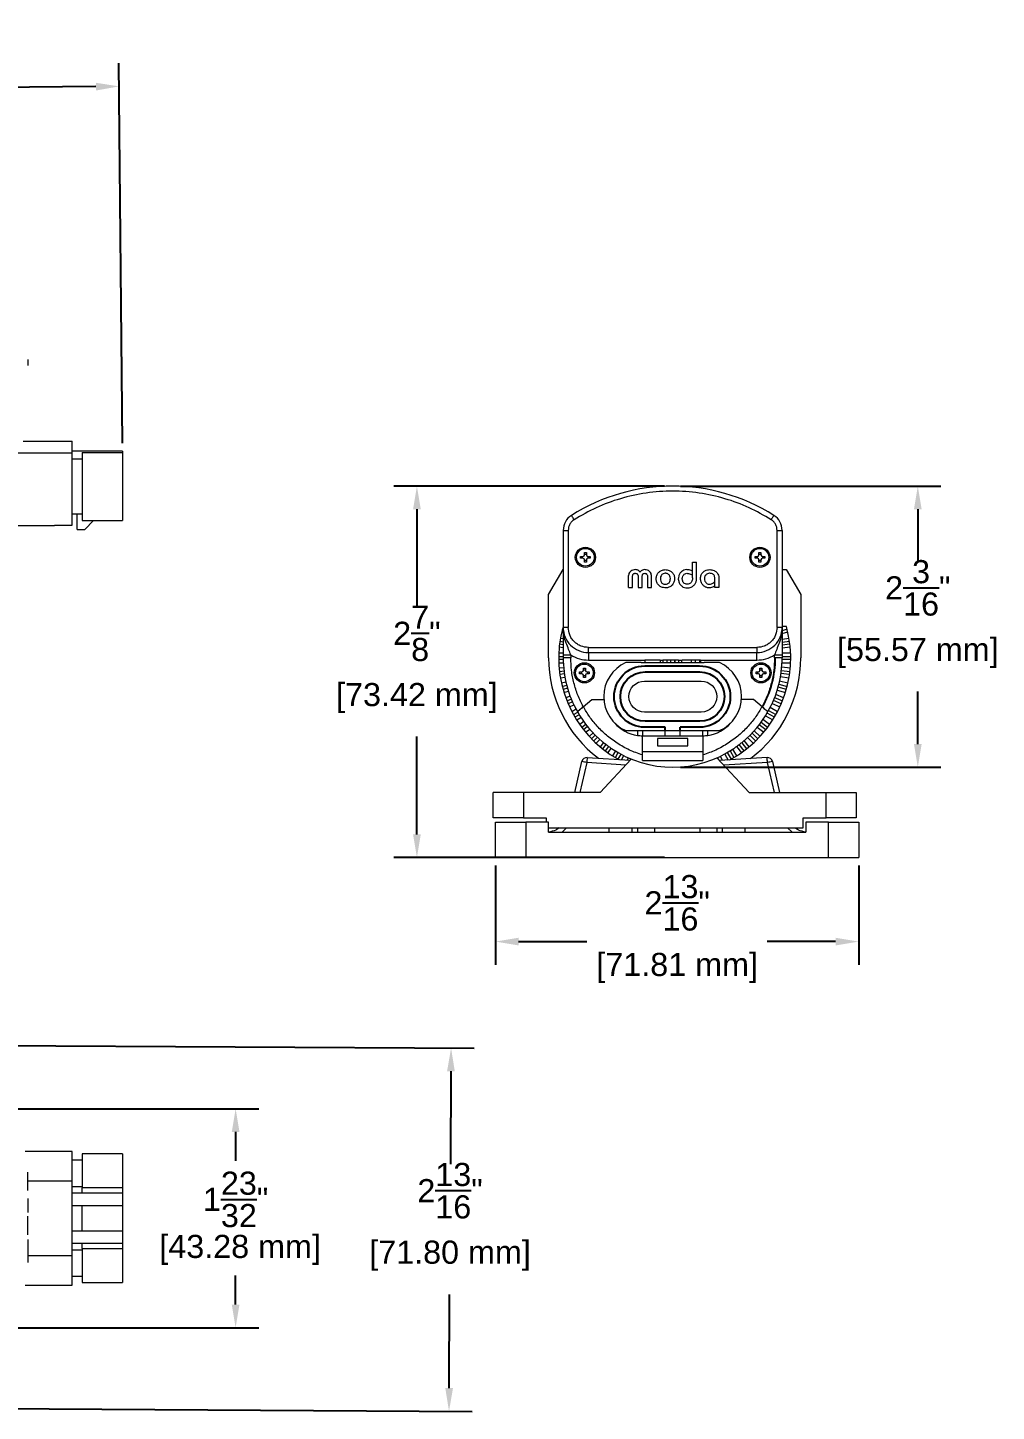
# Model space of a CAD drawing. Header units: inches. Extents: x 0.2 to 20.8, y -0.1 to 10.7.
# Drawn here: x 13.24 to 20.78, y -0.05 to 10.72 of the extents above; entities that cross this region are included whole.
import ezdxf

# ---------------------------------------------------------------- set-up
doc = ezdxf.new("R2010")
doc.units = ezdxf.units.IN
doc.header["$MEASUREMENT"] = 0
for name, color, linetype in [('DIM', 1, 'Continuous'), ('Layer 7', 7, 'Continuous'), ('TITLE BLOCK', 250, 'Continuous')]:
    doc.layers.add(name, color=color, linetype=linetype)
doc.styles.get("Standard").update_dxf_attribs({"font": 'Arial.ttf'})
doc.dimstyles.new('Standard .180IN', dxfattribs={"dimtxt": 0.18, "dimasz": 0.18, "dimexe": 0.18, "dimexo": 0.0625, "dimgap": 0.09, "dimtad": 0, "dimtih": 1, "dimtoh": 1, "dimdec": 5, "dimzin": 0, "dimdsep": 46, "dimlunit": 4, "dimtxsty": 'Standard', "dimcen": 0.09, "dimadec": 0, "dimazin": 0, "dimtfac": 1, "dimtdec": 5, "dimtofl": 0, "dimtmove": 0, "dimatfit": 3, "dimfxl": 1, "dimtolj": 1, "dimtzin": 0, "dimarcsym": 0})

# ---------------------------------------------------------------- blocks, each defined once
blk = doc.blocks.new('*D8')
at = {"layer": 'Defpoints', "color": 0, "transparency": 16777216}
for p in [(13.95, 10.26), (13.976, 7.419), (0.21, 7.293)]:
    blk.add_point(p, dxfattribs=at)
at = {"layer": 'DIM', "color": 0, "lineweight": -2, "transparency": 16777216}
for p, q in [((13.976, 7.482), (13.949, 10.44)), ((0.209, 7.355), (0.182, 10.313)), ((13.77, 10.258), (7.844, 10.204)), ((0.363, 10.135), (6.301, 10.19))]:
    blk.add_line(p, q, dxfattribs=at)
at = {"layer": 'DIM', "color": 0, "transparency": 16777216}
for points in [[(13.77, 10.288), (13.771, 10.228), (13.95, 10.26)], [(0.363, 10.165), (0.364, 10.105), (0.183, 10.133)]]:
    blk.add_solid(points, dxfattribs=at)
at = {"layer": 'DIM', "color": 0, "transparency": 16777216, "char_height": 0.18, "attachment_point": 5}
for s, insert in [('\\A1;1\'-1{\\H1x;\\S25/32;}"', (7.072, 10.498)), ('\\A1;[349.69 mm]', (7.072, 9.992))]:
    blk.add_mtext(s, dxfattribs=dict(at, insert=insert))
blk = doc.blocks.new('*D9')
at = {"layer": 'Defpoints', "color": 0, "transparency": 16777216}
for p in [(6.98, 2.827), (6.964, 0), (16.518, -0.054)]:
    blk.add_point(p, dxfattribs=at)
at = {"layer": 'DIM', "color": 0, "lineweight": -2, "transparency": 16777216}
for p, q in [((7.043, 2.826), (16.714, 2.772)), ((16.533, 2.593), (16.529, 1.868)), ((16.519, 0.126), (16.523, 0.855)), ((7.027, 0), (16.698, -0.055))]:
    blk.add_line(p, q, dxfattribs=at)
at = {"layer": 'DIM', "color": 0, "transparency": 16777216}
for points in [[(16.503, 2.593), (16.563, 2.593), (16.534, 2.773)], [(16.489, 0.126), (16.549, 0.126), (16.518, -0.054)]]:
    blk.add_solid(points, dxfattribs=at)
at = {"layer": 'DIM', "color": 0, "transparency": 16777216, "char_height": 0.18, "attachment_point": 5}
for s, insert in [('\\A1;2{\\H1x;\\S13/16;}"', (16.526, 1.663)), ('\\A1;[71.80 mm]', (16.526, 1.157))]:
    blk.add_mtext(s, dxfattribs=dict(at, insert=insert))
blk = doc.blocks.new('*D10')
at = {"layer": 'Defpoints', "color": 0, "transparency": 16777216}
for p in [(12.983, 2.3), (12.983, 0.596), (14.857, 0.596)]:
    blk.add_point(p, dxfattribs=at)
at = {"layer": 'DIM', "color": 0, "lineweight": -2, "transparency": 16777216}
for p, q in [((13.046, 2.3), (15.037, 2.3)), ((14.857, 2.12), (14.857, 1.894)), ((14.857, 0.776), (14.857, 1.002)), ((13.046, 0.596), (15.037, 0.596))]:
    blk.add_line(p, q, dxfattribs=at)
at = {"layer": 'DIM', "color": 0, "transparency": 16777216}
for points in [[(14.827, 2.12), (14.887, 2.12), (14.857, 2.3)], [(14.827, 0.776), (14.887, 0.776), (14.857, 0.596)]]:
    blk.add_solid(points, dxfattribs=at)
at = {"layer": 'DIM', "color": 0, "transparency": 16777216, "insert": (14.857, 1.448), "char_height": 0.18, "attachment_point": 5}
blk.add_mtext('\\A1;1{\\H1x;\\S23/32;}"\\P [43.28 mm]', dxfattribs=at)
blk = doc.blocks.new('*D11')
at = {"layer": 'Defpoints', "color": 0, "transparency": 16777216}
for p in [(16.88, 4.257), (19.707, 4.257), (19.707, 3.602)]:
    blk.add_point(p, dxfattribs=at)
at = {"layer": 'DIM', "color": 0, "lineweight": -2, "transparency": 16777216}
for p, q in [((16.88, 4.195), (16.88, 3.422)), ((19.707, 4.195), (19.707, 3.422)), ((17.06, 3.602), (17.592, 3.602)), ((19.527, 3.602), (18.995, 3.602))]:
    blk.add_line(p, q, dxfattribs=at)
at = {"layer": 'DIM', "color": 0, "transparency": 16777216}
for points in [[(17.06, 3.632), (17.06, 3.572), (16.88, 3.602)], [(19.527, 3.632), (19.527, 3.572), (19.707, 3.602)]]:
    blk.add_solid(points, dxfattribs=at)
at = {"layer": 'DIM', "color": 0, "transparency": 16777216, "char_height": 0.18, "attachment_point": 5}
for s, insert in [('\\A1;2{\\H1x;\\S13/16;}"', (18.294, 3.904)), ('\\A1;[71.81 mm]', (18.294, 3.397))]:
    blk.add_mtext(s, dxfattribs=dict(at, insert=insert))
blk = doc.blocks.new('*D12')
at = {"layer": 'Defpoints', "color": 0, "transparency": 16777216}
for p in [(18.259, 7.148), (16.268, 4.257), (18.259, 4.257)]:
    blk.add_point(p, dxfattribs=at)
at = {"layer": 'DIM', "color": 0, "lineweight": -2, "transparency": 16777216}
for p, q in [((18.196, 7.148), (16.088, 7.148)), ((16.268, 6.968), (16.268, 6.206)), ((16.268, 4.437), (16.268, 5.199)), ((18.196, 4.257), (16.088, 4.257))]:
    blk.add_line(p, q, dxfattribs=at)
at = {"layer": 'DIM', "color": 0, "transparency": 16777216}
for points in [[(16.238, 6.968), (16.298, 6.968), (16.268, 7.148)], [(16.238, 4.437), (16.298, 4.437), (16.268, 4.257)]]:
    blk.add_solid(points, dxfattribs=at)
at = {"layer": 'DIM', "color": 0, "transparency": 16777216, "char_height": 0.18, "attachment_point": 5}
for s, insert in [('\\A1;2{\\H1x;\\S7/8;}"', (16.268, 6.002)), ('\\A1;[73.42 mm]', (16.268, 5.498))]:
    blk.add_mtext(s, dxfattribs=dict(at, insert=insert))
blk = doc.blocks.new('*D13')
at = {"layer": 'Defpoints', "color": 0, "transparency": 16777216}
for p in [(18.259, 7.148), (18.259, 4.96), (20.167, 4.96)]:
    blk.add_point(p, dxfattribs=at)
at = {"layer": 'DIM', "color": 0, "lineweight": -2, "transparency": 16777216}
for p, q in [((18.321, 7.148), (20.347, 7.148)), ((20.167, 6.968), (20.167, 6.56)), ((20.167, 5.14), (20.167, 5.548)), ((18.321, 4.96), (20.347, 4.96))]:
    blk.add_line(p, q, dxfattribs=at)
at = {"layer": 'DIM', "color": 0, "transparency": 16777216}
for points in [[(20.137, 6.968), (20.197, 6.968), (20.167, 7.148)], [(20.137, 5.14), (20.197, 5.14), (20.167, 4.96)]]:
    blk.add_solid(points, dxfattribs=at)
at = {"layer": 'DIM', "color": 0, "transparency": 16777216, "char_height": 0.18, "attachment_point": 5}
for s, insert in [('\\A1;2{\\H1x;\\S3/16;}"', (20.167, 6.356)), ('\\A1;[55.57 mm]', (20.167, 5.849))]:
    blk.add_mtext(s, dxfattribs=dict(at, insert=insert))

msp = doc.modelspace()

# ---------------------------------------------------------------- linework, layer by layer
at = {"color": 0, "linetype": 'Continuous', "lineweight": 15}
for p, q in [((13.20389, 7.497752), (13.583805, 7.497752)), ((13.583805, 7.406024), (13.583805, 7.497752)), ((12.961664, 7.406024), (13.583805, 7.406024)), ((13.9764, 7.419233), (13.583805, 7.419233)), ((13.583805, 6.844838), (13.583805, 7.406024)), ((13.583805, 7.360343), (13.662324, 7.360343)), ((13.662324, 7.409418), (13.9764, 7.409418)), ((13.662324, 7.409418), (13.662324, 6.879414)), ((13.9764, 7.419233), (13.9764, 7.409418)), ((13.9764, 7.409418), (13.9764, 6.879414)), ((13.662324, 6.928488), (13.583805, 6.928488)), ((13.623064, 6.81071), (13.623064, 6.928488)), ((12.308272, 6.842117), (13.446396, 6.842117)), ((13.446396, 6.844838), (13.583805, 6.844838)), ((13.446396, 6.844838), (13.446396, 6.842117)), ((13.623064, 6.81071), (13.681953, 6.81071)), ((13.662324, 6.879414), (13.9764, 6.879414)), ((13.681953, 6.81071), (13.750658, 6.879414)), ((17.406862, 6.803658), (17.406862, 6.048464)), ((17.406862, 6.803658), (17.446125, 6.803658)), ((17.446125, 6.803658), (17.446125, 6.048464)), ((19.07165, 6.048464), (19.07165, 6.803658)), ((19.07165, 6.803658), (19.110914, 6.803658)), ((19.110914, 6.803658), (19.110914, 6.048464)), ((17.542322, 6.601195), (17.560383, 6.601195)), ((17.542322, 6.586274), (17.542322, 6.601195)), ((17.560383, 6.586274), (17.542322, 6.586274)), ((17.555923, 6.586274), (17.555923, 6.601195)), ((17.572163, 6.631035), (17.587083, 6.631035)), ((17.572163, 6.612974), (17.572163, 6.631035)), ((17.572163, 6.617434), (17.587083, 6.617434)), ((17.572163, 6.556434), (17.572163, 6.574495)), ((17.587083, 6.631035), (17.587083, 6.612974)), ((17.587083, 6.574495), (17.587083, 6.556434)), ((17.598862, 6.601195), (17.616923, 6.601195)), ((17.616923, 6.586274), (17.598862, 6.586274)), ((17.603322, 6.601195), (17.603322, 6.586274)), ((17.616923, 6.601195), (17.616923, 6.586274)), ((18.900852, 6.586274), (18.900852, 6.601195)), ((18.900852, 6.601195), (18.918914, 6.601195)), ((18.918914, 6.586274), (18.900852, 6.586274)), ((18.914454, 6.586274), (18.914454, 6.601195)), ((18.930693, 6.631035), (18.945613, 6.631035)), ((18.930693, 6.612974), (18.930693, 6.631035)), ((18.930693, 6.617434), (18.945613, 6.617434)), ((18.930693, 6.556434), (18.930693, 6.574495)), ((18.945613, 6.631035), (18.945613, 6.612974)), ((18.945613, 6.574495), (18.945613, 6.556434)), ((18.957392, 6.601195), (18.975454, 6.601195)), ((18.975454, 6.586274), (18.957392, 6.586274)), ((18.961852, 6.601195), (18.961852, 6.586274)), ((18.975454, 6.601195), (18.975454, 6.586274)), ((17.292996, 6.303286), (17.406341, 6.499606)), ((17.406341, 6.499606), (17.406862, 6.499606)), ((17.587083, 6.570035), (17.572163, 6.570035)), ((17.587083, 6.556434), (17.572163, 6.556434)), ((18.412061, 6.457482), (18.412061, 6.486542)), ((18.413877, 6.554713), (18.444875, 6.554713)), ((18.413877, 6.434274), (18.413877, 6.554713)), ((18.444875, 6.424183), (18.444875, 6.554713)), ((18.945613, 6.570035), (18.930693, 6.570035)), ((18.945613, 6.556434), (18.930693, 6.556434)), ((19.110914, 6.499606), (19.142846, 6.499606)), ((19.142846, 6.499606), (19.256191, 6.303286)), ((17.915329, 6.358151), (17.915329, 6.451225)), ((17.915329, 6.358151), (17.946327, 6.358151)), ((17.946327, 6.358151), (17.946327, 6.440368)), ((17.99024, 6.442023), (17.99024, 6.358151)), ((17.99024, 6.358151), (18.021238, 6.358151)), ((18.021238, 6.358151), (18.021238, 6.443637)), ((18.062569, 6.443637), (18.062569, 6.358151)), ((18.062569, 6.358151), (18.093566, 6.358151)), ((18.093566, 6.358151), (18.093566, 6.451225)), ((18.585132, 6.402347), (18.585132, 6.369937)), ((18.586948, 6.358151), (18.586948, 6.436453)), ((18.617946, 6.358151), (18.586948, 6.358151)), ((18.617946, 6.434758), (18.617946, 6.358151)), ((17.292996, 5.810743), (17.292996, 6.303286)), ((19.256191, 6.303286), (19.256191, 5.810743)), ((17.406862, 6.03105), (17.399319, 6.033071)), ((17.406862, 6.055838), (17.40542, 6.055838)), ((17.446125, 6.048464), (17.406862, 6.048464)), ((19.110914, 6.048464), (19.07165, 6.048464)), ((19.143767, 6.055838), (19.110914, 6.055838)), ((19.149868, 6.033071), (19.110914, 6.022633)), ((17.380864, 5.940292), (17.406862, 5.936869)), ((17.406862, 5.958092), (17.384126, 5.961085)), ((17.394376, 6.012611), (17.406862, 6.009266)), ((19.110914, 6.000849), (19.154811, 6.012612)), ((19.16506, 5.961085), (19.110914, 5.953957)), ((19.110914, 5.932734), (19.168322, 5.940292)), ((17.371601, 5.822528), (17.406862, 5.822528)), ((17.406862, 5.848043), (17.372295, 5.848043)), ((17.375557, 5.895993), (17.406862, 5.891872)), ((17.406862, 5.913095), (17.377788, 5.916922)), ((17.406862, 5.833407), (17.465757, 5.833407)), ((17.406862, 5.833407), (17.406862, 5.812008)), ((17.465757, 5.833407), (17.465757, 5.812008)), ((17.603181, 5.852144), (17.603181, 5.891408)), ((17.603181, 5.891408), (18.914595, 5.891408)), ((17.603181, 5.852144), (18.914595, 5.852144)), ((17.603181, 5.852144), (17.603181, 5.793249)), ((18.914595, 5.891408), (18.914595, 5.852144)), ((18.914595, 5.793249), (18.914595, 5.852144)), ((19.052018, 5.833407), (19.110914, 5.833407)), ((19.052018, 5.812008), (19.052018, 5.833407)), ((19.171399, 5.916922), (19.110914, 5.908959)), ((19.110914, 5.887736), (19.17363, 5.895993)), ((19.176892, 5.848043), (19.110914, 5.848043)), ((19.110914, 5.833407), (19.110914, 5.812008)), ((19.110914, 5.822528), (19.177586, 5.822528)), ((17.406962, 5.798957), (17.371601, 5.798957)), ((17.372295, 5.773442), (17.407735, 5.773442)), ((17.410386, 5.73459), (17.375145, 5.729951)), ((17.377788, 5.704563), (17.413086, 5.70921)), ((17.465757, 5.812008), (17.406862, 5.812008)), ((17.56431, 5.731517), (17.57923, 5.731517)), ((17.56431, 5.713456), (17.56431, 5.731517)), ((17.56431, 5.717916), (17.57923, 5.717916)), ((17.57923, 5.731517), (17.57923, 5.713456)), ((17.603181, 5.793249), (18.042917, 5.793249)), ((18.013489, 5.774315), (18.504287, 5.774315)), ((18.162075, 5.793947), (18.042917, 5.793947)), ((18.042917, 5.793947), (18.042917, 5.774315)), ((18.162075, 5.793947), (18.162075, 5.774315)), ((18.162075, 5.793249), (18.183562, 5.793249)), ((18.183562, 5.793947), (18.183562, 5.774315)), ((18.212863, 5.793947), (18.183562, 5.793947)), ((18.212863, 5.793947), (18.212863, 5.774315)), ((18.243202, 5.793947), (18.243202, 5.774315)), ((18.274182, 5.793947), (18.274182, 5.774315)), ((18.275372, 5.793947), (18.275372, 5.774315)), ((18.304673, 5.793947), (18.275372, 5.793947)), ((18.304673, 5.793947), (18.304673, 5.774315)), ((18.304673, 5.793249), (18.325144, 5.793249)), ((18.330068, 5.774315), (18.330068, 5.793947)), ((18.402557, 5.793947), (18.402557, 5.774315)), ((18.434667, 5.793947), (18.434667, 5.774315)), ((18.467813, 5.793947), (18.467813, 5.774315)), ((18.47462, 5.793947), (18.47462, 5.774315)), ((18.476188, 5.793249), (18.914595, 5.793249)), ((18.938546, 5.731517), (18.953466, 5.731517)), ((18.938546, 5.713456), (18.938546, 5.731517)), ((18.938546, 5.717916), (18.953466, 5.717916)), ((18.953466, 5.731517), (18.953466, 5.713456)), ((19.110914, 5.812008), (19.052018, 5.812008)), ((19.105175, 5.713282), (19.171399, 5.704563)), ((19.174042, 5.729951), (19.107753, 5.738678)), ((19.110041, 5.773442), (19.176892, 5.773442)), ((19.177586, 5.798957), (19.110814, 5.798957)), ((17.416253, 5.685853), (17.380864, 5.681194)), ((17.384883, 5.655988), (17.420411, 5.660665)), ((17.428189, 5.622566), (17.393386, 5.61324)), ((17.534469, 5.686756), (17.534469, 5.701676)), ((17.534469, 5.701676), (17.552531, 5.701676)), ((17.552531, 5.686756), (17.534469, 5.686756)), ((17.548071, 5.686756), (17.548071, 5.701676)), ((17.56431, 5.656916), (17.56431, 5.674977)), ((17.57923, 5.670517), (17.56431, 5.670517)), ((17.57923, 5.656916), (17.56431, 5.656916)), ((17.57923, 5.674977), (17.57923, 5.656916)), ((17.591009, 5.701676), (17.609071, 5.701676)), ((17.609071, 5.686756), (17.591009, 5.686756)), ((17.595469, 5.701676), (17.595469, 5.686756)), ((17.609071, 5.701676), (17.609071, 5.686756)), ((18.908705, 5.701676), (18.926767, 5.701676)), ((18.908705, 5.686756), (18.908705, 5.701676)), ((18.926767, 5.686756), (18.908705, 5.686756)), ((18.922307, 5.686756), (18.922307, 5.701676)), ((18.938546, 5.656916), (18.938546, 5.674977)), ((18.953466, 5.670517), (18.938546, 5.670517)), ((18.953466, 5.656916), (18.938546, 5.656916)), ((18.953466, 5.674977), (18.953466, 5.656916)), ((18.965245, 5.701676), (18.983307, 5.701676)), ((18.983307, 5.686756), (18.965245, 5.686756)), ((18.969705, 5.701676), (18.969705, 5.686756)), ((18.983307, 5.701676), (18.983307, 5.686756)), ((19.085547, 5.60565), (19.149868, 5.588415)), ((19.155801, 5.61324), (19.091358, 5.630508)), ((19.098084, 5.664706), (19.164304, 5.655988)), ((19.168322, 5.681194), (19.10212, 5.68991)), ((17.399319, 5.588415), (17.434236, 5.597771)), ((17.440478, 5.575041), (17.40542, 5.565647)), ((17.412694, 5.541181), (17.447945, 5.550626)), ((17.460683, 5.513984), (17.426704, 5.499909)), ((19.052271, 5.501375), (19.11336, 5.476071)), ((19.122483, 5.499909), (19.061221, 5.525285)), ((19.072291, 5.558384), (19.136493, 5.541181)), ((19.143767, 5.565647), (19.079522, 5.582862)), ((17.348162, 5.48631), (17.34774, 5.487515)), ((17.435827, 5.476071), (17.469967, 5.490212)), ((17.479171, 5.468511), (17.444847, 5.454294)), ((17.455253, 5.430987), (17.489813, 5.445302)), ((17.507244, 5.410784), (17.47453, 5.391897)), ((17.486686, 5.369453), (17.519597, 5.388454)), ((17.563479, 5.430613), (17.630666, 5.48699)), ((17.630666, 5.48699), (17.723518, 5.48699)), ((18.88711, 5.48699), (18.794258, 5.48699)), ((18.954297, 5.430613), (18.88711, 5.48699)), ((19.005861, 5.402154), (19.062501, 5.369453)), ((19.074657, 5.391897), (19.017806, 5.42472)), ((19.033065, 5.4562), (19.093934, 5.430987)), ((19.10434, 5.454294), (19.043374, 5.479547)), ((17.531597, 5.368165), (17.498472, 5.34904)), ((17.51183, 5.32729), (17.545224, 5.34657)), ((17.566987, 5.314794), (17.536045, 5.291051)), ((17.551027, 5.270386), (17.582187, 5.294296)), ((18.983811, 5.251686), (18.932876, 5.29077)), ((18.947037, 5.309614), (18.99816, 5.270386)), ((19.013142, 5.291051), (18.961783, 5.33046)), ((18.981018, 5.359817), (19.037357, 5.32729)), ((19.050715, 5.34904), (18.994237, 5.381648)), ((17.596768, 5.275774), (17.565376, 5.251686)), ((17.581459, 5.231865), (17.613136, 5.256172)), ((17.63879, 5.22769), (17.610196, 5.199097)), ((17.627748, 5.180564), (17.656566, 5.209383)), ((17.673468, 5.19295), (17.644415, 5.163897)), ((17.662947, 5.146346), (17.692285, 5.175683)), ((17.984041, 5.244252), (17.984041, 5.207709)), ((18.013489, 5.244252), (18.504287, 5.244252)), ((18.023305, 5.244252), (18.023305, 5.204988)), ((18.023305, 5.204988), (18.494471, 5.204988)), ((18.023305, 5.080051), (18.023305, 5.204988)), ((18.37668, 5.181988), (18.141096, 5.181988)), ((18.141096, 5.181988), (18.141096, 5.12646)), ((18.199992, 5.204988), (18.199992, 5.244252)), ((18.317784, 5.204988), (18.317784, 5.244252)), ((18.37668, 5.12646), (18.37668, 5.181988)), ((18.494471, 5.204988), (18.494471, 5.244252)), ((18.494471, 5.204988), (18.494471, 5.080051)), ((18.533735, 5.207709), (18.533735, 5.244252)), ((18.841902, 5.190684), (18.886239, 5.146346)), ((18.904772, 5.163897), (18.860247, 5.208422)), ((18.876714, 5.225289), (18.921439, 5.180564)), ((18.938991, 5.199097), (18.89402, 5.244068)), ((18.916963, 5.270819), (18.967728, 5.231865)), ((17.72138, 5.151054), (17.695716, 5.117608)), ((17.715536, 5.101525), (17.741367, 5.135188)), ((17.76038, 5.121247), (17.734236, 5.087176)), ((17.754901, 5.072194), (17.781246, 5.106527)), ((17.813055, 5.085935), (17.791141, 5.047979)), ((17.812891, 5.034621), (17.834997, 5.07291)), ((18.023305, 5.013024), (18.023305, 5.080051)), ((18.494471, 5.080051), (18.023305, 5.080051)), ((18.141096, 5.12646), (18.37668, 5.12646)), ((18.494471, 5.080051), (18.494471, 5.013024)), ((18.715883, 5.022836), (18.685925, 5.074724)), ((18.706159, 5.08682), (18.736296, 5.034621)), ((18.758046, 5.047979), (18.727694, 5.100552)), ((18.75696, 5.120838), (18.794286, 5.072194)), ((18.81495, 5.087176), (18.777405, 5.136107)), ((18.79599, 5.150606), (18.833651, 5.101525)), ((18.853471, 5.117608), (18.815577, 5.166992)), ((17.496548, 4.762397), (17.552394, 5.004295)), ((17.590652, 4.995805), (17.536765, 4.762397)), ((17.893578, 4.976821), (17.590652, 4.995805)), ((17.593108, 5.03465), (17.927936, 5.013666)), ((17.936824, 5.023197), (17.693624, 4.762397)), ((17.855607, 5.061466), (17.833304, 5.022836)), ((17.859933, 5.017928), (17.878285, 5.049715)), ((17.912335, 5.033644), (17.904664, 5.015125)), ((17.934667, 5.020884), (17.935798, 5.023616)), ((18.023305, 5.013024), (18.494471, 5.013024)), ((18.855563, 4.762397), (18.603446, 5.032759)), ((18.608641, 5.035077), (18.61452, 5.020884)), ((18.994392, 5.03465), (18.623366, 5.011398)), ((18.645493, 5.012784), (18.631772, 5.04591)), ((18.996848, 4.995805), (18.657725, 4.974553)), ((18.663655, 5.062266), (18.690592, 5.015611)), ((19.050734, 4.762397), (18.996848, 4.995805)), ((19.035105, 5.004295), (19.090952, 4.762397)), ((16.861093, 4.566078), (16.861093, 4.762397)), ((17.096677, 4.762397), (16.861093, 4.762397)), ((17.096677, 4.762397), (17.096677, 4.566078)), ((17.693624, 4.762397), (17.096677, 4.762397)), ((18.855563, 4.762397), (19.45251, 4.762397)), ((19.45251, 4.566078), (19.45251, 4.762397)), ((19.45251, 4.762397), (19.688093, 4.762397)), ((19.688093, 4.762397), (19.688093, 4.566078)), ((17.096677, 4.566078), (16.861093, 4.566078)), ((16.88025, 4.257254), (16.88025, 4.532101)), ((16.88025, 4.532101), (17.115833, 4.532101)), ((17.096677, 4.566078), (17.273364, 4.566078)), ((17.115833, 4.532101), (17.115833, 4.257254)), ((17.291835, 4.532101), (17.115833, 4.532101)), ((17.273364, 4.566078), (17.273364, 4.532101)), ((17.292521, 4.453574), (17.291835, 4.532101)), ((19.275823, 4.566078), (19.45251, 4.566078)), ((19.275823, 4.48755), (19.275823, 4.566078)), ((19.295664, 4.532101), (19.294979, 4.453574)), ((19.471666, 4.532101), (19.295664, 4.532101)), ((19.688093, 4.566078), (19.45251, 4.566078)), ((19.471666, 4.257254), (19.471666, 4.532101)), ((19.471666, 4.532101), (19.70725, 4.532101)), ((19.70725, 4.532101), (19.70725, 4.257254)), ((17.292224, 4.48755), (19.275823, 4.48755)), ((17.292521, 4.453574), (19.294979, 4.453574)), ((17.433607, 4.48755), (17.398796, 4.453574)), ((17.764304, 4.453574), (17.764601, 4.48755)), ((17.940157, 4.48755), (17.939861, 4.453574)), ((17.985167, 4.48755), (17.985464, 4.453574)), ((18.117976, 4.48755), (18.117679, 4.453574)), ((18.469524, 4.48755), (18.469821, 4.453574)), ((18.602332, 4.48755), (18.602036, 4.453574)), ((18.647639, 4.453574), (18.647342, 4.48755)), ((18.823196, 4.453574), (18.822899, 4.48755)), ((19.188703, 4.453574), (19.153893, 4.48755)), ((16.88025, 4.257254), (17.115833, 4.257254)), ((17.115833, 4.257254), (19.471666, 4.257254)), ((19.471666, 4.257254), (19.70725, 4.257254)), ((13.583805, 1.968391), (13.218691, 1.968391)), ((13.583805, 1.738723), (13.583805, 1.968391)), ((13.9764, 1.948761), (13.662324, 1.948761)), ((13.662324, 1.948761), (13.662324, 1.683759)), ((13.9764, 1.948761), (13.9764, 1.683759)), ((13.662324, 1.89991), (13.583805, 1.89991)), ((13.23832, 1.738723), (13.583805, 1.738723)), ((13.583805, 1.157681), (13.583805, 1.738723)), ((13.662324, 1.693574), (13.583805, 1.693574)), ((13.9764, 1.6445), (13.583805, 1.6445)), ((13.662324, 1.6445), (13.662324, 1.683759)), ((13.9764, 1.683759), (13.662324, 1.683759)), ((13.9764, 1.683759), (13.9764, 1.6445)), ((13.9764, 1.6445), (13.9764, 1.546351)), ((13.583805, 1.546351), (13.9764, 1.546351)), ((13.662324, 1.350053), (13.662324, 1.546351)), ((13.9764, 1.546351), (13.9764, 1.350053)), ((13.583805, 1.350053), (13.9764, 1.350053)), ((13.9764, 1.350053), (13.9764, 1.251904)), ((13.9764, 1.251904), (13.583805, 1.251904)), ((13.583805, 1.20283), (13.662324, 1.20283)), ((13.662324, 1.212645), (13.662324, 1.251904)), ((13.662324, 1.212645), (13.9764, 1.212645)), ((13.662324, 1.212645), (13.662324, 0.947643)), ((13.9764, 1.251904), (13.9764, 1.212645)), ((13.9764, 1.212645), (13.9764, 0.947643)), ((13.23832, 1.157681), (13.583805, 1.157681)), ((13.583805, 0.928013), (13.583805, 1.157681)), ((13.583805, 0.996494), (13.662324, 0.996494)), ((13.218691, 0.928013), (13.583805, 0.928013)), ((13.662324, 0.947643), (13.9764, 0.947643))]:
    msp.add_line(p, q, dxfattribs=at)
for centre, radius in [((17.579623, 6.593735), 0.078528), ((17.579623, 6.593735), 0.068712), ((18.938153, 6.593735), 0.078528), ((18.938153, 6.593735), 0.068712), ((17.57177, 5.694216), 0.078528), ((17.57177, 5.694216), 0.068712), ((18.946006, 5.694216), 0.078528), ((18.946006, 5.694216), 0.068712)]:
    msp.add_circle(centre, radius, dxfattribs=at)
for centre, radius, start, end in [((18.258888, 5.672205), 1.475648, 57.7243387, 122.2756614), ((17.544285, 6.803658), 0.137424, 122.2756614, 180), ((18.973491, 6.803658), 0.137424, 0, 57.7243387), ((17.560383, 6.612974), 0.011779, 270, 0), ((17.560383, 6.574495), 0.011779, 0, 90), ((17.598862, 6.612974), 0.011779, 180, 270), ((17.598862, 6.574495), 0.011779, 90, 180), ((18.918914, 6.612974), 0.011779, 270, 0), ((18.918914, 6.574495), 0.011779, 0, 90), ((18.957392, 6.612974), 0.011779, 180, 270), ((18.957392, 6.574495), 0.011779, 90, 180), ((18.274593, 5.810743), 0.903069, 164.2522431, 241.2254229), ((17.603181, 6.048464), 0.196319, 179.9999999, 270), ((18.274593, 5.810743), 0.903069, 298.4149454, 15.7477583), ((18.914595, 6.048464), 0.196319, 270, 0.0000001), ((18.274593, 5.810743), 0.981597, 180, 232.7723746), ((18.258888, 5.812008), 0.852026, 180.0000001, 209.5296843), ((17.552531, 5.713456), 0.011779, 270, 0), ((17.591009, 5.713456), 0.011779, 180, 270), ((18.013489, 5.509283), 0.290827, 114.3139993, 245.6860007), ((18.504287, 5.509283), 0.290827, 0, 65.6860007), ((18.274593, 5.810743), 0.981597, 306.974302, 360), ((18.926767, 5.713456), 0.011779, 270, 0), ((18.965245, 5.713456), 0.011779, 180, 270), ((18.274593, 5.810743), 0.785278, 330.6932723, 360), ((18.258888, 5.812008), 0.852026, 330.4703157, 360), ((17.552531, 5.674977), 0.011779, 0, 90), ((17.591009, 5.674977), 0.011779, 90, 180), ((18.926767, 5.674977), 0.011779, 0, 90), ((18.965245, 5.674977), 0.011779, 90, 180), ((18.504287, 5.509283), 0.290827, 294.3139992, 0), ((18.258888, 5.812008), 0.852026, 209.5296844, 230.1621607), ((18.258888, 5.812008), 0.852026, 309.8378393, 330.4703157), ((18.023305, 5.489651), 0.284663, 220.7646044, 262.0718582), ((18.494471, 5.489651), 0.284663, 277.9281418, 319.2353956), ((18.023305, 5.489651), 0.284663, 262.0718582, 270), ((18.494471, 5.489651), 0.284663, 270, 277.9281418), ((18.258888, 5.812008), 0.852026, 236.114176, 303.885824), ((17.590652, 4.995463), 0.039264, 86.4140052, 166.9999999), ((17.322084, 3.876008), 1.151553, 76.5131382, 78.4630487), ((35.379264, 3.890653), 17.822909, 176.3198349, 176.4449582), ((18.996848, 4.995463), 0.039264, 13, 93.5859948), ((1.256553, 3.893741), 17.774493, 3.5547656, 3.6802298), ((19.265454, 3.875833), 1.151732, 101.5370524, 103.4866623)]:
    msp.add_arc(centre, radius, start, end, dxfattribs=at)
for points, knots in [([(13.23832, 8.134587), (13.23832, 8.134094), (13.23832, 8.133185), (13.23832, 8.124578), (13.23832, 8.112421), (13.23832, 8.099442), (13.23832, 8.091284), (13.23832, 8.088217)], [0, 0, 0, 0, 0.254528163, 0.469059156, 0.684609438, 0.881420224, 1, 1, 1, 1]), ([(19.025907, 6.886651), (18.969518, 6.919235), (18.85503, 6.985388), (18.665841, 7.054397), (18.46567, 7.09872), (18.258888, 7.113549), (18.052106, 7.09872), (17.851935, 7.054397), (17.662746, 6.985388), (17.548258, 6.919235), (17.491869, 6.886651)], [0, 0, 0, 0, 0.12064771, 0.244950325, 0.371814773, 0.499999998, 0.628185223, 0.755049715, 0.879352329, 1, 1, 1, 1]), ([(17.491869, 6.886651), (17.488898, 6.891355), (17.482715, 6.901145), (17.475682, 6.91228), (17.471589, 6.918761), (17.471125, 6.919496), (17.470902, 6.919848)], [0, 0, 0, 0, 0.270259809, 0.562426052, 0.789736989, 1, 1, 1, 1]), ([(19.046874, 6.919848), (19.046504, 6.919263), (19.045735, 6.918045), (19.040064, 6.909066), (19.03301, 6.897898), (19.028213, 6.890301), (19.025907, 6.886651)], [0, 0, 0, 0, 0.270260261, 0.562428695, 0.78973644, 1, 1, 1, 1]), ([(17.491869, 6.886651), (17.485319, 6.881828), (17.472008, 6.872024), (17.457491, 6.851496), (17.447887, 6.828261), (17.446706, 6.811771), (17.446125, 6.803658)], [0, 0, 0, 0, 0.2459933, 0.50000089, 0.754007838, 1, 1, 1, 1]), ([(19.07165, 6.803658), (19.071069, 6.811771), (19.069888, 6.828261), (19.060285, 6.851496), (19.045768, 6.872024), (19.032456, 6.881828), (19.025907, 6.886651)], [0, 0, 0, 0, 0.245992236, 0.499999532, 0.754007199, 1, 1, 1, 1]), ([(17.96788, 6.497601), (17.961241, 6.497108), (17.949006, 6.496199), (17.932963, 6.48759), (17.921809, 6.475432), (17.916292, 6.462451), (17.915592, 6.454293), (17.915329, 6.451225)], [0, 0, 0, 0, 0.254528483, 0.469059629, 0.684609897, 0.881419167, 1, 1, 1, 1]), ([(17.946327, 6.440368), (17.946438, 6.443701), (17.946661, 6.450392), (17.948857, 6.458751), (17.952811, 6.464609), (17.957896, 6.467917), (17.962955, 6.469059), (17.966246, 6.469189), (17.967194, 6.469227)], [0, 0, 0, 0, 0.245715649, 0.493317373, 0.625070624, 0.757106371, 0.930059219, 1, 1, 1, 1]), ([(17.967194, 6.469227), (17.970263, 6.469009), (17.97548, 6.468639), (17.982012, 6.46494), (17.986735, 6.459319), (17.989833, 6.451408), (17.990102, 6.44522), (17.99024, 6.442023)], [0, 0, 0, 0, 0.225682884, 0.383706953, 0.542000441, 0.763332505, 1, 1, 1, 1]), ([(18.005214, 6.478873), (18.002085, 6.482751), (17.995948, 6.490356), (17.982206, 6.496369), (17.972682, 6.497188), (17.96788, 6.497601)], [0, 0, 0, 0, 0.340300402, 0.66735591, 1, 1, 1, 1]), ([(18.043356, 6.497642), (18.036364, 6.497017), (18.025715, 6.496067), (18.014152, 6.489585), (18.007916, 6.484369), (18.005987, 6.480444), (18.005214, 6.478873)], [0, 0, 0, 0, 0.464895587, 0.707949542, 0.883148535, 1, 1, 1, 1]), ([(18.021238, 6.443637), (18.021511, 6.447801), (18.021934, 6.454248), (18.025658, 6.461781), (18.029837, 6.4662), (18.035336, 6.468851), (18.039438, 6.469095), (18.041661, 6.469227)], [0, 0, 0, 0, 0.334619898, 0.518088874, 0.669224708, 0.820687373, 1, 1, 1, 1]), ([(18.041661, 6.469227), (18.044283, 6.468994), (18.048754, 6.468596), (18.054382, 6.465429), (18.058957, 6.459861), (18.062057, 6.452343), (18.062414, 6.446261), (18.062569, 6.443637)], [0, 0, 0, 0, 0.210942921, 0.359630873, 0.508181793, 0.787856451, 1, 1, 1, 1]), ([(18.093566, 6.451225), (18.092898, 6.456758), (18.091607, 6.467442), (18.082451, 6.481114), (18.069649, 6.491305), (18.055909, 6.497015), (18.046717, 6.497474), (18.043356, 6.497642)], [0, 0, 0, 0, 0.219188953, 0.423313575, 0.634707385, 0.866452771, 1, 1, 1, 1]), ([(18.130336, 6.42826), (18.131336, 6.436815), (18.133311, 6.453716), (18.147606, 6.474866), (18.166959, 6.489895), (18.18562, 6.496906), (18.197156, 6.497444), (18.200525, 6.497601)], [0, 0, 0, 0, 0.23512127, 0.464495731, 0.681378743, 0.906954485, 1, 1, 1, 1]), ([(18.200969, 6.469227), (18.19541, 6.468583), (18.185928, 6.467485), (18.174899, 6.459396), (18.16727, 6.448588), (18.163827, 6.437762), (18.163384, 6.430577), (18.163271, 6.428744)], [0, 0, 0, 0, 0.268770046, 0.458493017, 0.647860495, 0.910167212, 1, 1, 1, 1]), ([(18.200525, 6.497601), (18.211101, 6.496239), (18.229796, 6.49383), (18.253016, 6.479215), (18.268288, 6.460134), (18.273969, 6.441525), (18.274296, 6.430717), (18.274387, 6.427695)], [0, 0, 0, 0, 0.280684353, 0.496143932, 0.712121565, 0.919511381, 1, 1, 1, 1]), ([(18.240806, 6.429753), (18.240134, 6.435248), (18.238944, 6.444987), (18.231294, 6.457062), (18.221143, 6.465153), (18.210383, 6.468828), (18.203503, 6.46912), (18.200969, 6.469227)], [0, 0, 0, 0, 0.263147068, 0.466337573, 0.669223026, 0.878132516, 1, 1, 1, 1]), ([(18.365322, 6.497601), (18.359009, 6.496743), (18.346037, 6.494979), (18.328212, 6.484239), (18.313643, 6.468312), (18.304226, 6.447276), (18.303286, 6.432009), (18.302801, 6.424143)], [0, 0, 0, 0, 0.177961457, 0.365726456, 0.571717418, 0.779308751, 1, 1, 1, 1]), ([(18.333799, 6.427654), (18.334315, 6.434423), (18.335162, 6.445549), (18.344197, 6.458221), (18.354815, 6.466405), (18.363541, 6.468263), (18.368066, 6.469227)], [0, 0, 0, 0, 0.336425695, 0.553003606, 0.768229829, 1, 1, 1, 1]), ([(18.412061, 6.486542), (18.406116, 6.489532), (18.395898, 6.494671), (18.379735, 6.497187), (18.370156, 6.497462), (18.365322, 6.497601)], [0, 0, 0, 0, 0.407945586, 0.701196613, 1, 1, 1, 1]), ([(18.368066, 6.469227), (18.373114, 6.468905), (18.383242, 6.468258), (18.398028, 6.463891), (18.407354, 6.459631), (18.412061, 6.457482)], [0, 0, 0, 0, 0.329788325, 0.661749989, 1, 1, 1, 1]), ([(18.475873, 6.427695), (18.476931, 6.438125), (18.478695, 6.455521), (18.49198, 6.476459), (18.508857, 6.489762), (18.528146, 6.496769), (18.541349, 6.497375), (18.547151, 6.497642)], [0, 0, 0, 0, 0.27692423, 0.46183611, 0.646731285, 0.844761808, 1, 1, 1, 1]), ([(18.545497, 6.469227), (18.540423, 6.46861), (18.53139, 6.467512), (18.520077, 6.460608), (18.511738, 6.450921), (18.507439, 6.439244), (18.507011, 6.431063), (18.50683, 6.427614)], [0, 0, 0, 0, 0.239435358, 0.426325677, 0.612515868, 0.836658599, 1, 1, 1, 1]), ([(18.586948, 6.436453), (18.586268, 6.440688), (18.584929, 6.449032), (18.577467, 6.458828), (18.566804, 6.465875), (18.555771, 6.468898), (18.548107, 6.469143), (18.545497, 6.469227)], [0, 0, 0, 0, 0.21703011, 0.427536511, 0.607099616, 0.8661676, 1, 1, 1, 1]), ([(18.547151, 6.497642), (18.558658, 6.496539), (18.577243, 6.494758), (18.599281, 6.480788), (18.611986, 6.464185), (18.617323, 6.447839), (18.617789, 6.438044), (18.617946, 6.434758)], [0, 0, 0, 0, 0.323290717, 0.522156295, 0.72169208, 0.906645235, 1, 1, 1, 1]), ([(18.130215, 6.428058), (18.130267, 6.428114), (18.130372, 6.428228), (18.130468, 6.428402), (18.130494, 6.428536), (18.130499, 6.428598), (18.130498, 6.428621), (18.130497, 6.428626), (18.130496, 6.428628), (18.130495, 6.42863), (18.130494, 6.42863), (18.130493, 6.42863), (18.130491, 6.42863), (18.130489, 6.428628), (18.130481, 6.428619), (18.130459, 6.428571), (18.130412, 6.428449), (18.130367, 6.428336), (18.130336, 6.42826)], [0, 0, 0, 0, 0.217222117, 0.43691637, 0.548241777, 0.603677124, 0.609339772, 0.614256327, 0.616720387, 0.617713681, 0.618824217, 0.619650688, 0.620624693, 0.622538309, 0.628385585, 0.656374632, 0.76728511, 1, 1, 1, 1]), ([(18.205288, 6.355568), (18.194137, 6.356668), (18.174954, 6.358561), (18.151846, 6.373841), (18.136848, 6.392967), (18.130597, 6.412364), (18.130308, 6.424247), (18.130215, 6.428058)], [0, 0, 0, 0, 0.284249071, 0.489032013, 0.693891035, 0.90184388, 1, 1, 1, 1]), ([(18.163271, 6.428744), (18.163782, 6.42209), (18.16463, 6.411045), (18.171301, 6.397928), (18.179195, 6.389617), (18.189716, 6.384728), (18.197591, 6.38425), (18.201978, 6.383983)], [0, 0, 0, 0, 0.296656481, 0.492456192, 0.648051792, 0.803905577, 1, 1, 1, 1]), ([(18.201978, 6.383983), (18.207284, 6.3844), (18.21607, 6.385092), (18.227106, 6.390976), (18.234732, 6.399938), (18.240102, 6.413213), (18.240553, 6.423823), (18.240806, 6.429753)], [0, 0, 0, 0, 0.231632677, 0.383532013, 0.535769529, 0.740552348, 1, 1, 1, 1]), ([(18.274387, 6.427695), (18.273282, 6.41868), (18.271067, 6.400601), (18.256562, 6.377834), (18.236478, 6.361791), (18.218127, 6.356334), (18.207655, 6.355709), (18.205288, 6.355568)], [0, 0, 0, 0, 0.2453251, 0.492002693, 0.713617442, 0.935255625, 1, 1, 1, 1]), ([(18.302801, 6.424143), (18.3045, 6.414118), (18.307486, 6.396489), (18.321902, 6.374803), (18.34024, 6.36141), (18.357959, 6.35629), (18.368353, 6.355749), (18.37182, 6.355568)], [0, 0, 0, 0, 0.281165274, 0.494430811, 0.709252605, 0.903001711, 1, 1, 1, 1]), ([(18.333961, 6.422811), (18.33393, 6.423214), (18.333867, 6.42402), (18.333791, 6.425635), (18.333796, 6.426847), (18.333799, 6.427654)], [0, 0, 0, 0, 0.250137151, 0.500287001, 1, 1, 1, 1]), ([(18.373313, 6.383943), (18.367904, 6.384559), (18.358345, 6.385649), (18.346609, 6.393181), (18.338594, 6.402779), (18.335043, 6.413328), (18.334271, 6.420088), (18.333961, 6.422811)], [0, 0, 0, 0, 0.263221077, 0.465158228, 0.666381089, 0.865657422, 1, 1, 1, 1]), ([(18.37182, 6.355568), (18.382184, 6.356406), (18.400461, 6.357882), (18.42226, 6.373099), (18.436846, 6.391354), (18.443761, 6.409492), (18.444607, 6.420648), (18.444875, 6.424183)], [0, 0, 0, 0, 0.276334869, 0.48732779, 0.69736075, 0.90411297, 1, 1, 1, 1]), ([(18.413877, 6.434274), (18.413182, 6.425571), (18.412122, 6.412301), (18.403055, 6.396708), (18.392811, 6.388112), (18.382174, 6.384481), (18.375729, 6.384089), (18.373313, 6.383943)], [0, 0, 0, 0, 0.356672725, 0.543905591, 0.732345464, 0.899698735, 1, 1, 1, 1]), ([(18.543277, 6.355568), (18.535199, 6.356502), (18.519093, 6.358364), (18.498598, 6.371668), (18.483735, 6.3903), (18.476676, 6.410017), (18.476093, 6.422838), (18.475873, 6.427695)], [0, 0, 0, 0, 0.220593201, 0.439828069, 0.648597434, 0.866881943, 1, 1, 1, 1]), ([(18.50683, 6.427614), (18.507424, 6.420918), (18.508429, 6.409593), (18.517206, 6.395927), (18.527844, 6.387637), (18.538, 6.384283), (18.54384, 6.384052), (18.545577, 6.383983)], [0, 0, 0, 0, 0.305997833, 0.517541212, 0.729953293, 0.919689259, 1, 1, 1, 1]), ([(18.585132, 6.369937), (18.580235, 6.366629), (18.570362, 6.359959), (18.555522, 6.356133), (18.546417, 6.355713), (18.543277, 6.355568)], [0, 0, 0, 0, 0.391962984, 0.790282532, 1, 1, 1, 1]), ([(18.545577, 6.383983), (18.550731, 6.38464), (18.559846, 6.385802), (18.573108, 6.392821), (18.580671, 6.398813), (18.585132, 6.402347)], [0, 0, 0, 0, 0.347932231, 0.615360804, 1, 1, 1, 1]), ([(17.465757, 5.833407), (17.460297, 5.847962), (17.44844, 5.879571), (17.428663, 5.928435), (17.410891, 5.98517), (17.40824, 6.026813), (17.406862, 6.048464)], [0, 0, 0, 0, 0.200759981, 0.435980507, 0.706759731, 1, 1, 1, 1]), ([(17.406862, 6.048464), (17.406862, 6.017564), (17.406862, 5.971286), (17.406862, 5.896146), (17.406862, 5.854337), (17.406862, 5.833407)], [0, 0, 0, 0, 0.500869325, 0.750121126, 1, 1, 1, 1]), ([(17.603181, 5.891408), (17.583424, 5.893506), (17.553031, 5.896733), (17.516466, 5.916318), (17.491305, 5.936588), (17.471035, 5.961749), (17.451451, 5.998314), (17.448223, 6.028707), (17.446125, 6.048464)], [0, 0, 0, 0, 0.239457037, 0.368360675, 0.499999959, 0.631639243, 0.760543019, 1, 1, 1, 1]), ([(19.07165, 6.048464), (19.069552, 6.028707), (19.066325, 5.998314), (19.046741, 5.961749), (19.026471, 5.936588), (19.001309, 5.916318), (18.964744, 5.896734), (18.934352, 5.893506), (18.914595, 5.891408)], [0, 0, 0, 0, 0.239457063, 0.368360716, 0.500000014, 0.631639312, 0.760543229, 1, 1, 1, 1]), ([(19.110914, 6.048464), (19.109536, 6.026813), (19.106885, 5.98517), (19.089113, 5.928435), (19.069335, 5.879571), (19.057478, 5.847962), (19.052019, 5.833407)], [0, 0, 0, 0, 0.293240368, 0.564019612, 0.799240084, 1, 1, 1, 1]), ([(19.110914, 6.048464), (19.110914, 6.017564), (19.110914, 5.971286), (19.110914, 5.896146), (19.110914, 5.854337), (19.110914, 5.833407)], [0, 0, 0, 0, 0.500869325, 0.750121126, 1, 1, 1, 1]), ([(17.465757, 5.833407), (17.488064, 5.821422), (17.531085, 5.798309), (17.579749, 5.794893), (17.603181, 5.793249)], [0, 0, 0, 0, 0.518492989, 1, 1, 1, 1]), ([(18.914595, 5.793249), (18.938027, 5.794893), (18.986691, 5.798309), (19.029712, 5.821422), (19.052018, 5.833407)], [0, 0, 0, 0, 0.481506529, 1, 1, 1, 1]), ([(17.563479, 5.430613), (17.54862, 5.460167), (17.518795, 5.519493), (17.488802, 5.614787), (17.469309, 5.712715), (17.466938, 5.779003), (17.465757, 5.812008)], [0, 0, 0, 0, 0.249213446, 0.500266252, 0.751184535, 1, 1, 1, 1]), ([(18.013489, 5.774315), (17.993499, 5.774315), (17.962806, 5.774315), (17.926579, 5.774315), (17.906847, 5.774315), (17.895673, 5.774315), (17.894366, 5.774315), (17.893744, 5.774315)], [0, 0, 0, 0, 0.386710688, 0.593761614, 0.763810705, 0.887681978, 1, 1, 1, 1]), ([(18.243202, 5.793947), (18.238976, 5.793947), (18.232025, 5.793947), (18.223055, 5.793947), (18.217434, 5.793947), (18.212458, 5.793947), (18.213034, 5.793947), (18.212896, 5.793947), (18.212863, 5.793947)], [0, 0, 0, 0, 0.19826091, 0.326090268, 0.454317187, 0.559715714, 0.893154102, 1, 1, 1, 1]), ([(18.271581, 5.793947), (18.271183, 5.793947), (18.269661, 5.793947), (18.2638, 5.793947), (18.254432, 5.793947), (18.247321, 5.793947), (18.243202, 5.793947)], [0, 0, 0, 0, 0.098974429, 0.377721933, 0.639575235, 1, 1, 1, 1]), ([(18.275372, 5.793947), (18.275361, 5.793947), (18.275341, 5.793947), (18.275123, 5.793947), (18.274496, 5.793947), (18.274182, 5.793947)], [0, 0, 0, 0, 0.383968144, 0.691432811, 1, 1, 1, 1]), ([(18.402557, 5.793947), (18.391294, 5.793947), (18.372804, 5.793947), (18.351343, 5.793947), (18.338208, 5.793947), (18.331089, 5.793947), (18.330409, 5.793947), (18.330068, 5.793947)], [0, 0, 0, 0, 0.276910674, 0.454584806, 0.63212555, 0.815196648, 1, 1, 1, 1]), ([(18.434667, 5.793947), (18.431594, 5.793947), (18.425449, 5.793947), (18.414635, 5.793947), (18.406957, 5.793947), (18.402557, 5.793947)], [0, 0, 0, 0, 0.299230093, 0.598466644, 1, 1, 1, 1]), ([(18.467813, 5.793947), (18.465844, 5.793947), (18.462038, 5.793947), (18.451807, 5.793947), (18.441475, 5.793947), (18.434667, 5.793947)], [0, 0, 0, 0, 0.267629804, 0.517427846, 1, 1, 1, 1]), ([(18.47462, 5.793947), (18.474385, 5.793947), (18.474028, 5.793947), (18.471416, 5.793947), (18.46902, 5.793947), (18.467813, 5.793947)], [0, 0, 0, 0, 0.491028953, 0.743664103, 1, 1, 1, 1]), ([(18.624031, 5.774315), (18.623429, 5.774315), (18.622228, 5.774315), (18.6121, 5.774315), (18.592075, 5.774315), (18.55482, 5.774315), (18.523138, 5.774315), (18.504287, 5.774315)], [0, 0, 0, 0, 0.110882267, 0.221352353, 0.385731376, 0.634517456, 1, 1, 1, 1]), ([(19.052018, 5.812008), (19.050838, 5.779003), (19.048467, 5.712715), (19.028974, 5.614787), (18.998981, 5.519493), (18.969155, 5.460167), (18.954297, 5.430613)], [0, 0, 0, 0, 0.24881547, 0.499733759, 0.750786627, 1, 1, 1, 1]), ([(17.517539, 5.392066), (17.518035, 5.392481), (17.519025, 5.393312), (17.526731, 5.399778), (17.538108, 5.409325), (17.551063, 5.420195), (17.559825, 5.427548), (17.563479, 5.430613)], [0, 0, 0, 0, 0.210032561, 0.420015783, 0.631485419, 0.846335984, 1, 1, 1, 1]), ([(17.563479, 5.430613), (17.558239, 5.426217), (17.547759, 5.417423), (17.533827, 5.405733), (17.523457, 5.397031), (17.518234, 5.392649), (17.517729, 5.392225), (17.517539, 5.392066)], [0, 0, 0, 0, 0.219749157, 0.439576138, 0.657178155, 0.870987398, 1, 1, 1, 1]), ([(18.023305, 5.055114), (17.98953, 5.066906), (17.921115, 5.090793), (17.827081, 5.144058), (17.742337, 5.20709), (17.670343, 5.277549), (17.610165, 5.351742), (17.578725, 5.404856), (17.563479, 5.430613)], [0, 0, 0, 0, 0.176160266, 0.356846103, 0.530428435, 0.695878354, 0.852520183, 1, 1, 1, 1]), ([(18.954297, 5.430613), (18.939051, 5.404856), (18.907611, 5.351742), (18.847433, 5.277549), (18.775439, 5.20709), (18.690695, 5.144058), (18.596661, 5.090793), (18.528245, 5.066906), (18.494471, 5.055114)], [0, 0, 0, 0, 0.147479804, 0.30412162, 0.46957161, 0.643153928, 0.823839749, 1, 1, 1, 1]), ([(19.000236, 5.392066), (18.999741, 5.392481), (18.998751, 5.393312), (18.991045, 5.399778), (18.979668, 5.409325), (18.966713, 5.420195), (18.957951, 5.427548), (18.954297, 5.430613)], [0, 0, 0, 0, 0.210032603, 0.420016159, 0.631485389, 0.846336551, 1, 1, 1, 1]), ([(18.954297, 5.430613), (18.959536, 5.426217), (18.970017, 5.417423), (18.983949, 5.405733), (18.994319, 5.397031), (18.999542, 5.392649), (19.000046, 5.392225), (19.000236, 5.392066)], [0, 0, 0, 0, 0.219749167, 0.439576686, 0.657177916, 0.870987392, 1, 1, 1, 1]), ([(17.893744, 5.244252), (17.894346, 5.244252), (17.895548, 5.244252), (17.905676, 5.244252), (17.925701, 5.244252), (17.962956, 5.244252), (17.994638, 5.244252), (18.013489, 5.244252)], [0, 0, 0, 0, 0.110882384, 0.221352278, 0.385731696, 0.634518283, 1, 1, 1, 1]), ([(18.504287, 5.244252), (18.524277, 5.244252), (18.55497, 5.244252), (18.591196, 5.244252), (18.610929, 5.244252), (18.622102, 5.244252), (18.62341, 5.244252), (18.624031, 5.244252)], [0, 0, 0, 0, 0.386710613, 0.593761928, 0.763810986, 0.887682, 1, 1, 1, 1]), ([(17.713065, 5.15777), (17.720451, 5.152005), (17.731819, 5.14313), (17.75216, 5.128162), (17.768529, 5.115472), (17.779926, 5.107457), (17.783849, 5.104698)], [0, 0, 0, 0, 0.326429755, 0.502469389, 0.828749568, 1, 1, 1, 1]), ([(18.733926, 5.104698), (18.74155, 5.110195), (18.753113, 5.118532), (18.773088, 5.133757), (18.789786, 5.145835), (18.800836, 5.154672), (18.80471, 5.15777)], [0, 0, 0, 0, 0.327926607, 0.497411776, 0.823784603, 1, 1, 1, 1]), ([(17.375152, 4.48755), (17.366622, 4.481367), (17.342161, 4.463636), (17.312092, 4.458391), (17.292509, 4.454975)], [0, 0, 0, 0, 0.348717392, 1, 1, 1, 1]), ([(19.294991, 4.454975), (19.275408, 4.458391), (19.245339, 4.463636), (19.220878, 4.481367), (19.212348, 4.48755)], [0, 0, 0, 0, 0.651273688, 1, 1, 1, 1]), ([(13.23832, 1.736433), (13.23832, 1.747939), (13.23832, 1.766522), (13.23832, 1.788557), (13.23832, 1.801261), (13.23832, 1.806598), (13.23832, 1.807064), (13.23832, 1.80722)], [0, 0, 0, 0, 0.323291, 0.522157058, 0.72169291, 0.906645242, 1, 1, 1, 1]), ([(13.23832, 1.665163), (13.23832, 1.666221), (13.23832, 1.667985), (13.23832, 1.681268), (13.23832, 1.698143), (13.23832, 1.71743), (13.23832, 1.730632), (13.23832, 1.736433)], [0, 0, 0, 0, 0.276923925, 0.461836008, 0.646731016, 0.844761708, 1, 1, 1, 1]), ([(13.23832, 1.601358), (13.23832, 1.595414), (13.23832, 1.585197), (13.23832, 1.569036), (13.23832, 1.559458), (13.23832, 1.554624)], [0, 0, 0, 0, 0.407946537, 0.701198375, 1, 1, 1, 1]), ([(13.23832, 1.554624), (13.23832, 1.548312), (13.23832, 1.535341), (13.23832, 1.517519), (13.23832, 1.502951), (13.23832, 1.493536), (13.23832, 1.492595), (13.23832, 1.492111)], [0, 0, 0, 0, 0.177962105, 0.365726663, 0.571717787, 0.779308089, 1, 1, 1, 1]), ([(13.23832, 1.389845), (13.23832, 1.40042), (13.23832, 1.419113), (13.23832, 1.442331), (13.23832, 1.457601), (13.23832, 1.463282), (13.23832, 1.463608), (13.23832, 1.463699)], [0, 0, 0, 0, 0.280684375, 0.496143548, 0.712120571, 0.919510728, 1, 1, 1, 1]), ([(13.23832, 1.319664), (13.23832, 1.320664), (13.23832, 1.322639), (13.23832, 1.336932), (13.23832, 1.356283), (13.23832, 1.374942), (13.23832, 1.386477), (13.23832, 1.389845)], [0, 0, 0, 0, 0.235121389, 0.464496028, 0.681378162, 0.906954008, 1, 1, 1, 1]), ([(13.23832, 1.282899), (13.23832, 1.28223), (13.23832, 1.280939), (13.23832, 1.271784), (13.23832, 1.258984), (13.23832, 1.245245), (13.23832, 1.236054), (13.23832, 1.232694)], [0, 0, 0, 0, 0.219188889, 0.42331272, 0.63470668, 0.866453072, 1, 1, 1, 1]), ([(13.23832, 1.232694), (13.23832, 1.225702), (13.23832, 1.215055), (13.23832, 1.203493), (13.23832, 1.197258), (13.23832, 1.195329), (13.23832, 1.194556)], [0, 0, 0, 0, 0.464894476, 0.707949133, 0.883148454, 1, 1, 1, 1]), ([(13.23832, 1.194556), (13.23832, 1.191427), (13.23832, 1.18529), (13.23832, 1.17155), (13.23832, 1.162028), (13.23832, 1.157226)], [0, 0, 0, 0, 0.340300436, 0.667355478, 1, 1, 1, 1]), ([(13.23832, 1.157226), (13.23832, 1.150588), (13.23832, 1.138354), (13.23832, 1.122313), (13.23832, 1.11116), (13.23832, 1.105644), (13.23832, 1.104944), (13.23832, 1.104681)], [0, 0, 0, 0, 0.254528163, 0.469059156, 0.684609438, 0.881420224, 1, 1, 1, 1])]:
    msp.add_open_spline(points, degree=3, knots=knots, dxfattribs=at)
at = {"layer": 'Layer 7', "color": 0, "lineweight": 25}
for points in [[(17.802852, 5.509731), (17.802852, 5.640996), (17.910323, 5.748395), (18.041675, 5.748395)], [(18.041675, 5.748395), (18.041675, 5.748395), (18.468849, 5.748395), (18.468849, 5.748395)], [(18.468849, 5.748395), (18.600202, 5.748395), (18.707672, 5.640996), (18.707672, 5.509731)], [(17.851585, 5.509284), (17.851585, 5.614962), (17.93805, 5.701427), (18.043728, 5.701427)], [(18.043728, 5.701427), (18.043728, 5.701427), (18.469816, 5.701427), (18.469816, 5.701427)], [(18.469816, 5.701427), (18.575494, 5.701427), (18.661959, 5.614962), (18.661959, 5.509284)], [(18.041675, 5.271066), (17.910323, 5.271066), (17.802852, 5.378465), (17.802852, 5.50973)], [(18.043728, 5.31714), (17.93805, 5.31714), (17.851585, 5.403604), (17.851585, 5.509283)], [(18.707672, 5.50973), (18.707672, 5.378465), (18.600202, 5.271066), (18.468849, 5.271066)], [(18.661959, 5.509283), (18.661959, 5.403604), (18.575494, 5.31714), (18.469816, 5.31714)], [(18.661959, 5.509284), (18.661959, 5.509284), (18.661959, 5.509283), (18.661959, 5.509283)], [(18.469816, 5.31714), (18.469816, 5.31714), (18.043728, 5.31714), (18.043728, 5.31714)], [(18.199992, 5.271066), (18.173222, 5.271066), (18.041675, 5.271066), (18.041675, 5.271066)], [(18.468849, 5.271066), (18.468849, 5.271066), (18.349178, 5.271066), (18.317784, 5.271066)]]:
    msp.add_open_spline(points, degree=3, dxfattribs=at)
at = {"layer": 'Layer 7', "color": 0, "lineweight": 18}
for points in [[(17.918919, 5.509283), (17.918919, 5.575829), (17.973365, 5.630276), (18.039911, 5.630276)], [(18.039911, 5.630276), (18.039911, 5.630276), (18.481651, 5.630276), (18.481651, 5.630276)], [(18.481651, 5.630276), (18.548196, 5.630276), (18.602643, 5.575829), (18.602643, 5.509283)], [(18.039911, 5.388291), (17.973365, 5.388291), (17.918919, 5.442738), (17.918919, 5.509283)], [(18.602643, 5.509283), (18.602643, 5.442738), (18.548196, 5.388291), (18.481651, 5.388291)], [(18.602643, 5.509283), (18.602643, 5.509283), (18.602643, 5.509283), (18.602643, 5.509283)], [(18.481651, 5.388291), (18.481651, 5.388291), (18.039911, 5.388291), (18.039911, 5.388291)]]:
    msp.add_open_spline(points, degree=3, dxfattribs=at)
at = {"layer": 'TITLE BLOCK', "color": 0}
for p, q in [((18.199992, 5.244252), (18.199992, 5.271066)), ((18.317784, 5.244252), (18.317784, 5.271066))]:
    msp.add_line(p, q, dxfattribs=at)

# ---------------------------------------------------------------- dimensions: what is measured, and where the dimension line sits
at = {"layer": 'DIM'}
for base, p1, p2, angle, picture, middle, dimtype in [((13.950267, 10.259919), (0.20958, 7.292582), (13.9764, 7.419233), 0.5270902, '*D8', (7.072228, 10.196643), 161), ((16.518088, -0.053866), (6.980115, 2.826688), (6.964178, 0), 269.6769652, '*D9', (16.526067, 1.361383), 161), ((14.856707, 0.59627), (12.983133, 2.300134), (12.983133, 0.59627), 90, '*D10', (14.856707, 1.448202), 160)]:
    dim = msp.add_linear_dim(base=base, p1=p1, p2=p2, angle=angle, dimstyle='Standard .180IN', override={"dimpost": '\\X'}, dxfattribs=at)
    dim.commit()
    dim.dimension.update_dxf_attribs({"geometry": picture, "text_midpoint": middle, "dimtype": dimtype})
for base, p2, picture, middle in [((16.268259, 4.257254), (18.258888, 4.257254), '*D12', (16.268259, 5.702553)), ((20.167313, 4.959982), (18.258888, 4.959982), '*D13', (20.167313, 6.053917))]:
    dim = msp.add_linear_dim(base=base, p1=(18.258888, 7.147853), p2=p2, angle=90, dimstyle='Standard .180IN', override={"dimpost": '\\X'}, dxfattribs=at)
    dim.commit()
    dim.dimension.update_dxf_attribs({"geometry": picture, "text_midpoint": middle})
dim = msp.add_linear_dim(base=(19.70725, 3.601889), p1=(16.88025, 4.257254), p2=(19.70725, 4.257254), dimstyle='Standard .180IN', override={"dimpost": '\\X'}, dxfattribs=at)
dim.commit()
dim.dimension.update_dxf_attribs({"geometry": '*D11', "text_midpoint": (18.29375, 3.601889), "dimtype": 160})

doc.saveas('drawing.dxf')
